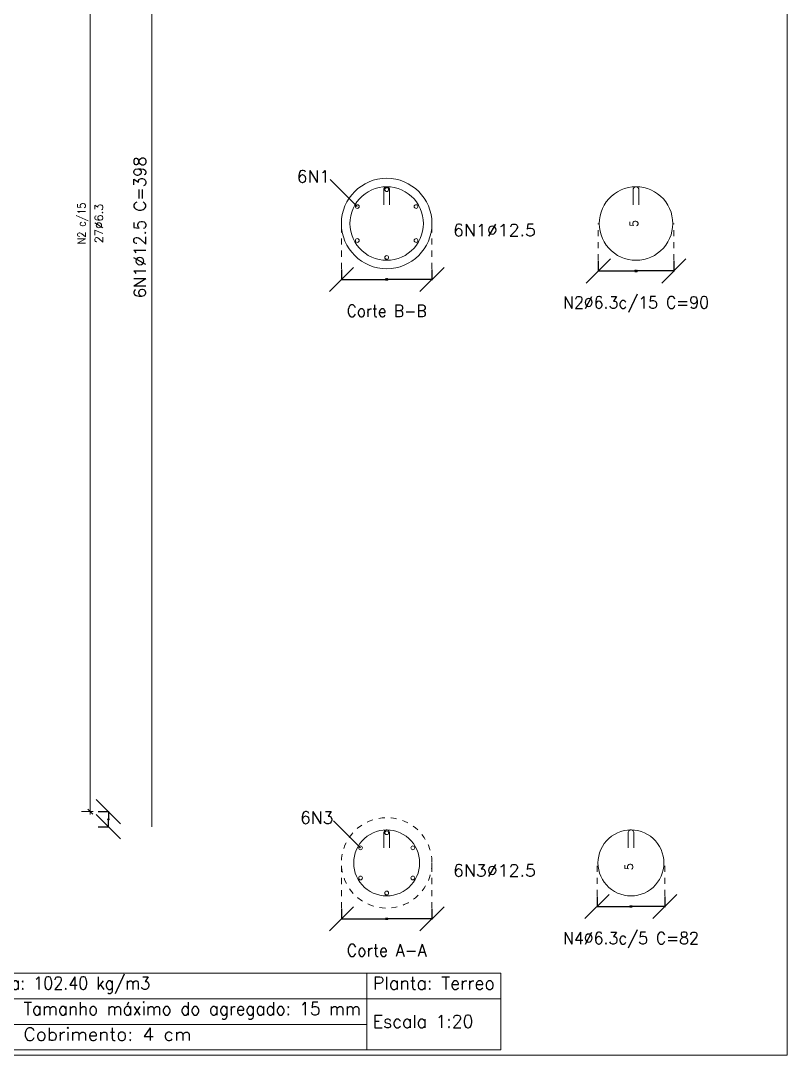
# Model space of a CAD drawing. Header units: metres. Extents: x 0 to 84, y 0 to 59.4.
# Drawn here: x 52.57 to 65.27, y 24.39 to 41.55 of the extents above; entities that cross this region are included whole.
import ezdxf
from ezdxf.enums import TextEntityAlignment as Align

# ---------------------------------------------------------------- set-up
doc = ezdxf.new("R2010")
doc.units = ezdxf.units.M
doc.linetypes.add('CYPE_PUNTO', pattern=[0.075, 0, -0.075])
for name, color, linetype, lineweight in [('ARM_LONGITUDINAL_Ø12_5', 51, 'Continuous', 9), ('ARM_TRANSVERSAL_DIMENSOES_DOS_ESTRIBOS', 122, 'Continuous', 0), ('ARM_TRANSVERSAL_REFERENCIA', 106, 'Continuous', 9), ('ARM_TRANSVERSAL_Ø6_3', 32, 'Continuous', 9), ('CORTE_COTAS', 122, 'Continuous', 0), ('CORTE_LINHAS_DA_TABELA_DE_DADOS_DOS_PILARES', 1, 'Continuous', 9), ('CORTE_LINHAS_DA_TABELA_DE_DETALHE', 7, 'Continuous', 9), ('CORTE_TEXTO_DAS_COTAS', 122, 'Continuous', 0), ('CORTE_TEXTO_DAS_ELEVACOES_DOS_PILARES', 133, 'Continuous', 9), ('CORTE_TEXTOS_DA_TABELA_DE_DADOS_DOS_PILARES', 1, 'Continuous', 9), ('PILCP_ARM_LONG_REFERENCIA', 106, 'Continuous', 9), ('PILCPSECC_ARM_LONG_LINHAS_DAS_ETIQUETAS_DAS_POSICOES_DE_ARMADURA_LONGITUDINAL', 106, 'Continuous', 9), ('PILCPSECC_ARM_LONG_REFERENCIA', 106, 'Continuous', 9), ('SECAO_CONCRETO', 1, 'Continuous', 9), ('SECAO_COTAS', 122, 'Continuous', 0), ('SECAO_LINHAS_DE_PROLONGAMENTO_DAS_COTAS', 122, 'CYPE_PUNTO', 0)]:
    doc.layers.add(name, color=color, linetype=linetype, lineweight=lineweight)
doc.styles.add('CYPETXT', font='', dxfattribs={"height": 0.2})
doc.styles.add('CYPETXT_0.04', font='', dxfattribs={"height": 0.026667})
doc.styles.get('CYPETXT').set_extended_font_data('romans')
doc.styles.get('CYPETXT_0.04').set_extended_font_data('romans')
doc.dimstyles.new('cype_oblique', dxfattribs={"dimtxt": 0.18, "dimasz": 0.18, "dimexe": 0.01, "dimexo": 0.01, "dimgap": 0, "dimtad": 0, "dimdec": 4, "dimzin": 0, "dimdsep": 46, "dimtxsty": 'CYPETXT_0.04', "dimblk": 'OBLIQUE', "dimtsz": 0.2, "dimcen": 0.09, "dimadec": 0, "dimazin": 0, "dimtfac": 1, "dimtdec": 4, "dimtofl": 0, "dimtmove": 2, "dimatfit": 3, "dimfxl": 1, "dimtolj": 1, "dimtzin": 0, "dimarcsym": 0})

# ---------------------------------------------------------------- blocks, each defined once
blk = doc.blocks.new('*D7')
at = {"layer": 'CORTE_COTAS', "color": 0, "lineweight": -2, "transparency": 16777216}
for p, q in [((54.225, 28.233), (53.825, 28.633)), ((54.225, 27.983), (53.825, 28.383)), ((53.858, 28.433), (54.035, 28.433)), ((54.025, 28.433), (54.025, 28.317)), ((53.858, 28.183), (54.035, 28.183)), ((54.025, 28.183), (54.025, 28.299))]:
    blk.add_line(p, q, dxfattribs=at)
at = {"layer": 'Defpoints', "color": 0, "transparency": 16777216}
for p in [(53.848, 28.433), (54.025, 28.433), (53.848, 28.183)]:
    blk.add_point(p, dxfattribs=at)
at = {"layer": 'CORTE_COTAS', "color": 0, "transparency": 16777216, "insert": (54.025, 28.308), "char_height": 0.0267, "attachment_point": 5, "rotation": 90, "style": 'CYPETXT_0.04'}
blk.add_mtext('\\A1;5', dxfattribs=at)
blk = doc.blocks.new('_OBLIQUE')
at = {"color": 0, "linetype": 'ByBlock', "lineweight": -2}
blk.add_line((-0.5, -0.5), (0.5, 0.5), dxfattribs=at)
blk = doc.blocks.new('*D8')
at = {"layer": 'Defpoints', "color": 0, "transparency": 16777216}
for p in [(57.886, 26.833), (59.386, 26.833), (59.386, 26.656)]:
    blk.add_point(p, dxfattribs=at)
at = {"layer": 'SECAO_COTAS', "color": 0, "lineweight": -2, "transparency": 16777216}
for p, q in [((57.686, 26.456), (58.086, 26.856)), ((57.886, 26.823), (57.886, 26.646)), ((59.186, 26.456), (59.586, 26.856)), ((59.386, 26.823), (59.386, 26.646)), ((57.886, 26.656), (58.614, 26.656)), ((59.386, 26.656), (58.658, 26.656))]:
    blk.add_line(p, q, dxfattribs=at)
at = {"layer": 'SECAO_COTAS', "color": 0, "transparency": 16777216, "insert": (58.636, 26.656), "char_height": 0.0267, "attachment_point": 5, "style": 'CYPETXT_0.04'}
blk.add_mtext('\\A1;30', dxfattribs=at)
blk = doc.blocks.new('*D9')
at = {"layer": 'ARM_TRANSVERSAL_DIMENSOES_DOS_ESTRIBOS', "color": 0, "lineweight": -2, "transparency": 16777216}
for p, q in [((61.921, 26.66), (62.321, 27.06)), ((62.121, 27.027), (62.121, 26.85)), ((63.045, 26.66), (63.445, 27.06)), ((63.245, 27.027), (63.245, 26.85)), ((62.121, 26.86), (62.661, 26.86)), ((63.245, 26.86), (62.705, 26.86))]:
    blk.add_line(p, q, dxfattribs=at)
at = {"layer": 'Defpoints', "color": 0, "transparency": 16777216}
for p in [(62.121, 27.037), (63.245, 27.037), (63.245, 26.86)]:
    blk.add_point(p, dxfattribs=at)
at = {"layer": 'ARM_TRANSVERSAL_DIMENSOES_DOS_ESTRIBOS', "color": 0, "transparency": 16777216, "insert": (62.683, 26.86), "char_height": 0.0267, "attachment_point": 5, "style": 'CYPETXT_0.04'}
blk.add_mtext('\\A1;22', dxfattribs=at)
blk = doc.blocks.new('*D10')
at = {"layer": 'Defpoints', "color": 0, "transparency": 16777216}
for p in [(57.886, 37.433), (59.386, 37.433), (59.386, 37.256)]:
    blk.add_point(p, dxfattribs=at)
at = {"layer": 'SECAO_COTAS', "color": 0, "lineweight": -2, "transparency": 16777216}
for p, q in [((57.686, 37.056), (58.086, 37.456)), ((57.886, 37.423), (57.886, 37.246)), ((59.186, 37.056), (59.586, 37.456)), ((59.386, 37.423), (59.386, 37.246)), ((57.886, 37.256), (58.614, 37.256)), ((59.386, 37.256), (58.658, 37.256))]:
    blk.add_line(p, q, dxfattribs=at)
at = {"layer": 'SECAO_COTAS', "color": 0, "transparency": 16777216, "insert": (58.636, 37.256), "char_height": 0.0267, "attachment_point": 5, "style": 'CYPETXT_0.04'}
blk.add_mtext('\\A1;30', dxfattribs=at)
blk = doc.blocks.new('*D11')
at = {"layer": 'ARM_TRANSVERSAL_DIMENSOES_DOS_ESTRIBOS', "color": 0, "lineweight": -2, "transparency": 16777216}
for p, q in [((61.942, 37.197), (62.342, 37.597)), ((62.142, 37.564), (62.142, 37.387)), ((63.192, 37.197), (63.592, 37.597)), ((63.392, 37.564), (63.392, 37.387)), ((62.142, 37.397), (62.745, 37.397)), ((63.392, 37.397), (62.789, 37.397))]:
    blk.add_line(p, q, dxfattribs=at)
at = {"layer": 'Defpoints', "color": 0, "transparency": 16777216}
for p in [(62.142, 37.574), (63.392, 37.574), (63.392, 37.397)]:
    blk.add_point(p, dxfattribs=at)
at = {"layer": 'ARM_TRANSVERSAL_DIMENSOES_DOS_ESTRIBOS', "color": 0, "transparency": 16777216, "insert": (62.767, 37.397), "char_height": 0.0267, "attachment_point": 5, "style": 'CYPETXT_0.04'}
blk.add_mtext('\\A1;25', dxfattribs=at)

msp = doc.modelspace()

# ---------------------------------------------------------------- linework, layer by layer
at = {"layer": 'ARM_LONGITUDINAL_Ø12_5'}
msp.add_lwpolyline([(54.74684, 28.1834), (54.74684, 48.0584)], dxfattribs=at)
for centre in [(58.63576, 38.74565), (58.14884, 38.46452), (59.12268, 38.46452), (58.14884, 37.90227), (59.12268, 37.90227), (58.63576, 37.62115), (58.63576, 28.0829), (58.20318, 27.83315), (59.06834, 27.83315), (58.20318, 27.33365), (59.06834, 27.33365), (58.63576, 27.0839)]:
    msp.add_circle(centre, 0.03125, dxfattribs=at)
at = {"layer": 'ARM_TRANSVERSAL_Ø6_3'}
for points in [[(58.68276, 38.49565), (58.68276, 38.74565), (58.68158, 38.75611), (58.6781, 38.76604), (58.6725, 38.77495), (58.66506, 38.78239), (58.65615, 38.78799), (58.64622, 38.79147), (58.63576, 38.79265), (58.57207, 38.78931), (58.50909, 38.77933), (58.44749, 38.76283), (58.38795, 38.73998), (58.33113, 38.71102), (58.27765, 38.67629), (58.22809, 38.63616), (58.183, 38.59107), (58.14287, 38.54151), (58.10813, 38.48802), (58.07918, 38.4312), (58.05633, 38.37167), (58.03982, 38.31007), (58.02985, 38.24708), (58.02651, 38.1834), (58.02985, 38.11971), (58.03982, 38.05673), (58.05633, 37.99513), (58.07918, 37.93559), (58.10813, 37.87877), (58.14287, 37.82529), (58.183, 37.77573), (58.22809, 37.73064), (58.27765, 37.6905), (58.33113, 37.65577), (58.38795, 37.62682), (58.44749, 37.60397), (58.50909, 37.58746), (58.57207, 37.57749), (58.63576, 37.57415), (58.69944, 37.57749), (58.76243, 37.58746), (58.82403, 37.60397), (58.88356, 37.62682), (58.94038, 37.65577), (58.99387, 37.6905), (59.04343, 37.73064), (59.08852, 37.77573), (59.12865, 37.82529), (59.16338, 37.87877), (59.19234, 37.93559), (59.21519, 37.99513), (59.2317, 38.05673), (59.24167, 38.11971), (59.24501, 38.1834), (59.24167, 38.24708), (59.2317, 38.31007), (59.21519, 38.37167), (59.19234, 38.4312), (59.16338, 38.48802), (59.12865, 38.54151), (59.08852, 38.59107), (59.04343, 38.63616), (58.99387, 38.67629), (58.94038, 38.71102), (58.88356, 38.73998), (58.82403, 38.76283), (58.76243, 38.77933), (58.69944, 38.78931), (58.63576, 38.79265), (58.6253, 38.79147), (58.61537, 38.78799), (58.60645, 38.78239), (58.59901, 38.77495), (58.59341, 38.76604), (58.58994, 38.75611), (58.58876, 38.74565), (58.58876, 38.49565)], [(62.81376, 38.49565), (62.81376, 38.74565), (62.81258, 38.75611), (62.8091, 38.76604), (62.8035, 38.77495), (62.79606, 38.78239), (62.78715, 38.78799), (62.77722, 38.79147), (62.76676, 38.79265), (62.70307, 38.78931), (62.64009, 38.77933), (62.57849, 38.76283), (62.51895, 38.73998), (62.46213, 38.71102), (62.40865, 38.67629), (62.35909, 38.63616), (62.314, 38.59107), (62.27387, 38.54151), (62.23913, 38.48802), (62.21018, 38.4312), (62.18733, 38.37167), (62.17082, 38.31007), (62.16085, 38.24708), (62.15751, 38.1834), (62.16085, 38.11971), (62.17082, 38.05673), (62.18733, 37.99513), (62.21018, 37.93559), (62.23913, 37.87877), (62.27387, 37.82529), (62.314, 37.77573), (62.35909, 37.73064), (62.40865, 37.6905), (62.46213, 37.65577), (62.51895, 37.62682), (62.57849, 37.60397), (62.64009, 37.58746), (62.70307, 37.57749), (62.76676, 37.57415), (62.83044, 37.57749), (62.89343, 37.58746), (62.95503, 37.60397), (63.01456, 37.62682), (63.07138, 37.65577), (63.12487, 37.6905), (63.17443, 37.73064), (63.21952, 37.77573), (63.25965, 37.82529), (63.29438, 37.87877), (63.32334, 37.93559), (63.34619, 37.99513), (63.3627, 38.05673), (63.37267, 38.11971), (63.37601, 38.1834), (63.37267, 38.24708), (63.3627, 38.31007), (63.34619, 38.37167), (63.32334, 38.4312), (63.29438, 38.48802), (63.25965, 38.54151), (63.21952, 38.59107), (63.17443, 38.63616), (63.12487, 38.67629), (63.07138, 38.71102), (63.01456, 38.73998), (62.95503, 38.76283), (62.89343, 38.77933), (62.83044, 38.78931), (62.76676, 38.79265), (62.7563, 38.79147), (62.74637, 38.78799), (62.73745, 38.78239), (62.73001, 38.77495), (62.72441, 38.76604), (62.72094, 38.75611), (62.71976, 38.74565), (62.71976, 38.49565)], [(58.68276, 27.8329), (58.68276, 28.0829), (58.68158, 28.09336), (58.6781, 28.10329), (58.6725, 28.1122), (58.66506, 28.11964), (58.65615, 28.12524), (58.64622, 28.12872), (58.63576, 28.1299), (58.57863, 28.1269), (58.52214, 28.11796), (58.46688, 28.10315), (58.41348, 28.08265), (58.36251, 28.05668), (58.31453, 28.02553), (58.27008, 27.98953), (58.22963, 27.94908), (58.19363, 27.90462), (58.16248, 27.85665), (58.13651, 27.80568), (58.11601, 27.75228), (58.1012, 27.69702), (58.09225, 27.64052), (58.08926, 27.5834), (58.09225, 27.52627), (58.1012, 27.46977), (58.11601, 27.41452), (58.13651, 27.36112), (58.16248, 27.31015), (58.19363, 27.26217), (58.22963, 27.21772), (58.27008, 27.17727), (58.31453, 27.14127), (58.36251, 27.11012), (58.41348, 27.08415), (58.46688, 27.06365), (58.52214, 27.04884), (58.57863, 27.03989), (58.63576, 27.0369), (58.69288, 27.03989), (58.74938, 27.04884), (58.80464, 27.06365), (58.85804, 27.08415), (58.90901, 27.11012), (58.95698, 27.14127), (59.00144, 27.17727), (59.04189, 27.21772), (59.07789, 27.26217), (59.10904, 27.31015), (59.13501, 27.36112), (59.15551, 27.41452), (59.17032, 27.46977), (59.17926, 27.52627), (59.18226, 27.5834), (59.17926, 27.64052), (59.17032, 27.69702), (59.15551, 27.75228), (59.13501, 27.80568), (59.10904, 27.85665), (59.07789, 27.90462), (59.04189, 27.94908), (59.00144, 27.98953), (58.95698, 28.02553), (58.90901, 28.05668), (58.85804, 28.08265), (58.80464, 28.10315), (58.74938, 28.11796), (58.69288, 28.1269), (58.63576, 28.1299), (58.6253, 28.12872), (58.61537, 28.12524), (58.60645, 28.11964), (58.59901, 28.1122), (58.59341, 28.10329), (58.58994, 28.09336), (58.58876, 28.0829), (58.58876, 27.8329)], [(62.72976, 27.8329), (62.72976, 28.0829), (62.72858, 28.09336), (62.7251, 28.10329), (62.7195, 28.1122), (62.71206, 28.11964), (62.70315, 28.12524), (62.69322, 28.12872), (62.68276, 28.1299), (62.62563, 28.1269), (62.56914, 28.11796), (62.51388, 28.10315), (62.46048, 28.08265), (62.40951, 28.05668), (62.36153, 28.02553), (62.31708, 27.98953), (62.27663, 27.94908), (62.24063, 27.90462), (62.20948, 27.85665), (62.18351, 27.80568), (62.16301, 27.75228), (62.1482, 27.69702), (62.13925, 27.64052), (62.13626, 27.5834), (62.13925, 27.52627), (62.1482, 27.46977), (62.16301, 27.41452), (62.18351, 27.36112), (62.20948, 27.31015), (62.24063, 27.26217), (62.27663, 27.21772), (62.31708, 27.17727), (62.36153, 27.14127), (62.40951, 27.11012), (62.46048, 27.08415), (62.51388, 27.06365), (62.56914, 27.04884), (62.62563, 27.03989), (62.68276, 27.0369), (62.73988, 27.03989), (62.79638, 27.04884), (62.85164, 27.06365), (62.90504, 27.08415), (62.95601, 27.11012), (63.00398, 27.14127), (63.04844, 27.17727), (63.08889, 27.21772), (63.12489, 27.26217), (63.15604, 27.31015), (63.18201, 27.36112), (63.20251, 27.41452), (63.21732, 27.46977), (63.22626, 27.52627), (63.22926, 27.5834), (63.22626, 27.64052), (63.21732, 27.69702), (63.20251, 27.75228), (63.18201, 27.80568), (63.15604, 27.85665), (63.12489, 27.90462), (63.08889, 27.94908), (63.04844, 27.98953), (63.00398, 28.02553), (62.95601, 28.05668), (62.90504, 28.08265), (62.85164, 28.10315), (62.79638, 28.11796), (62.73988, 28.1269), (62.68276, 28.1299), (62.6723, 28.12872), (62.66237, 28.12524), (62.65345, 28.11964), (62.64601, 28.1122), (62.64041, 28.10329), (62.63694, 28.09336), (62.63576, 28.0829), (62.63576, 27.8329)]]:
    msp.add_lwpolyline(points, dxfattribs=at)
at = {"layer": 'CORTE_COTAS'}
for p, q in [((53.72484, 28.4334), (53.72484, 47.9334)), ((53.76484, 28.3934), (53.68484, 28.4734)), ((53.58084, 28.4334), (53.77284, 28.4334)), ((53.72484, 28.3854), (53.72484, 28.4334))]:
    msp.add_line(p, q, dxfattribs=at)
at = {"layer": 'CORTE_LINHAS_DA_TABELA_DE_DADOS_DOS_PILARES'}
for p, q in [((47.46284, 25.7534), (60.5269, 25.7534)), ((58.3044, 25.7534), (58.3044, 24.4834)), ((60.5269, 25.7534), (60.5269, 24.4834)), ((47.46284, 25.33006), (60.5269, 25.33006)), ((47.46284, 24.90673), (58.3044, 24.90673)), ((47.46284, 24.4834), (60.5269, 24.4834))]:
    msp.add_line(p, q, dxfattribs=at)
at = {"layer": 'CORTE_LINHAS_DA_TABELA_DE_DETALHE'}
for p in [(65.27284, 49.2834), (42.71284, 24.3934)]:
    msp.add_line(p, (65.27284, 24.3934), dxfattribs=at)
at = {"layer": 'PILCPSECC_ARM_LONG_LINHAS_DAS_ETIQUETAS_DAS_POSICOES_DE_ARMADURA_LONGITUDINAL'}
for points in [[(58.14884, 38.46452), (57.69884, 38.91452)], [(58.20318, 27.83315), (57.75318, 28.28315)]]:
    msp.add_lwpolyline(points, dxfattribs=at)
at = {"layer": 'SECAO_CONCRETO'}
msp.add_circle((58.63576, 38.1834), 0.75, dxfattribs=at)
at = {"layer": 'SECAO_CONCRETO', "linetype": 'CYPE_PUNTO'}
msp.add_circle((58.63576, 27.5834), 0.75, dxfattribs=at)
at = {"layer": 'SECAO_LINHAS_DE_PROLONGAMENTO_DAS_COTAS'}
for p, q in [((57.88576, 37.4334), (57.88576, 38.1834)), ((59.38576, 37.4334), (59.38576, 38.1834)), ((62.14176, 37.57415), (62.14176, 38.1834)), ((63.39176, 37.57415), (63.39176, 38.1834)), ((57.88576, 26.8334), (57.88576, 27.5834)), ((59.38576, 26.8334), (59.38576, 27.5834)), ((62.12051, 27.0369), (62.12051, 27.5834)), ((63.24501, 27.0369), (63.24501, 27.5834))]:
    msp.add_line(p, q, dxfattribs=at)

# ---------------------------------------------------------------- texts
at = {"layer": 'ARM_TRANSVERSAL_DIMENSOES_DOS_ESTRIBOS', "style": 'CYPETXT', "width": 0.872087}
for p, p2 in [((62.80009, 38.12715), (62.80009, 38.23915)), ((62.71609, 27.4644), (62.71609, 27.5764))]:
    msp.add_text('5', height=0.13333, rotation=90, dxfattribs=at).set_placement(p, p2, align=Align.FIT)
at = {"layer": 'ARM_TRANSVERSAL_REFERENCIA', "style": 'CYPETXT'}
for s, width, p, p2 in [('N2%%c6.3c/15 C=90', 0.828537, (61.55776, 36.77481), (63.97576, 36.77481)), ('N4%%c6.3c/5 C=82', 0.825459, (61.55776, 26.23756), (63.80776, 26.23756))]:
    msp.add_text(s, height=0.2, dxfattribs=dict(at, width=width)).set_placement(p, p2, align=Align.FIT)
at = {"layer": 'CORTE_TEXTO_DAS_COTAS', "style": 'CYPETXT'}
for s, width, p, p2 in [('N2 c/15', 0.75381, (53.64817, 37.8374), (53.64817, 38.5294)), ('27%%c6.3', 0.940679, (53.93484, 37.8534), (53.93484, 38.5134))]:
    msp.add_text(s, height=0.133333, rotation=90, dxfattribs=dict(at, width=width)).set_placement(p, p2, align=Align.FIT)
at = {"layer": 'CORTE_TEXTO_DAS_ELEVACOES_DOS_PILARES', "style": 'CYPETXT'}
for s, width, p, p2 in [('Corte B-B', 0.744917, (57.97576, 36.63406), (59.29576, 36.63406)), ('Corte A-A', 0.804839, (57.97576, 26.03406), (59.29576, 26.03406))]:
    msp.add_text(s, height=0.2, dxfattribs=dict(at, width=width)).set_placement(p, p2, align=Align.FIT)
at = {"layer": 'CORTE_TEXTOS_DA_TABELA_DE_DADOS_DOS_PILARES', "style": 'CYPETXT'}
for s, width, p, p2 in [('Aço: CA-50 e CA-60 (31.8 kg). Taxa: 102.40 kg/m3', 0.762364, (47.56444, 25.4833), (54.71771, 25.4833)), ('Planta: Terreo', 0.86604, (58.406, 25.4833), (60.42848, 25.4833)), ('Tamanho máximo do agregado: 15 mm', 0.821371, (52.61904, 25.05996), (58.20704, 25.05996)), ('Escala 1:20', 0.846353, (58.406, 24.8483), (60.07288, 24.8483)), ('Cobrimento: 4 cm', 0.895931, (52.61904, 24.63663), (55.40351, 24.63663))]:
    msp.add_text(s, height=0.2133333, dxfattribs=dict(at, width=width)).set_placement(p, p2, align=Align.FIT)
at = {"layer": 'PILCP_ARM_LONG_REFERENCIA', "style": 'CYPETXT', "width": 0.862922}
msp.add_text('6N1%%c12.5 C=398', height=0.2, rotation=90, dxfattribs=at).set_placement((54.64684, 36.9449), (54.64684, 39.2969), align=Align.FIT)
at = {"layer": 'PILCPSECC_ARM_LONG_REFERENCIA', "style": 'CYPETXT'}
for s, width, p, p2 in [('6N1', 0.924861, (57.14684, 38.86452), (57.69884, 38.86452)), ('6N1%%c12.5', 0.943269, (59.73376, 37.97429), (61.10776, 37.97429)), ('6N3', 0.924861, (57.20118, 28.23315), (57.75318, 28.23315)), ('6N3%%c12.5', 0.943269, (59.73376, 27.35861), (61.10776, 27.35861))]:
    msp.add_text(s, height=0.2, dxfattribs=dict(at, width=width)).set_placement(p, p2, align=Align.FIT)

# ---------------------------------------------------------------- dimensions: what is measured, and where the dimension line sits
at = {"layer": 'ARM_TRANSVERSAL_DIMENSOES_DOS_ESTRIBOS'}
for p1, p2, text, picture, middle in [((62.14176, 37.57415), (63.39176, 37.57415), '25', '*D11', (62.76676, 37.39681)), ((62.12051, 27.0369), (63.24501, 27.0369), '22', '*D9', (62.68276, 26.85956))]:
    dim = msp.add_aligned_dim(p1=p1, p2=p2, distance=-0.17733, text=text, dimstyle='cype_oblique', dxfattribs=at)
    dim.commit()
    dim.dimension.update_dxf_attribs({"geometry": picture, "text_midpoint": middle})
at = {"layer": 'CORTE_COTAS'}
dim = msp.add_aligned_dim(p1=(53.8475, 28.1834), p2=(53.8475, 28.4334), distance=-0.17733, text='5', dimstyle='cype_oblique', dxfattribs=at)
dim.commit()
dim.dimension.update_dxf_attribs({"geometry": '*D7', "text_midpoint": (54.02484, 28.3084)})
at = {"layer": 'SECAO_COTAS'}
for p1, p2, picture, middle in [((57.88576, 37.4334), (59.38576, 37.4334), '*D10', (58.63576, 37.25606)), ((57.88576, 26.8334), (59.38576, 26.8334), '*D8', (58.63576, 26.65606))]:
    dim = msp.add_aligned_dim(p1=p1, p2=p2, distance=-0.17733, text='30', dimstyle='cype_oblique', dxfattribs=at)
    dim.commit()
    dim.dimension.update_dxf_attribs({"geometry": picture, "text_midpoint": middle})

doc.saveas('drawing.dxf')
